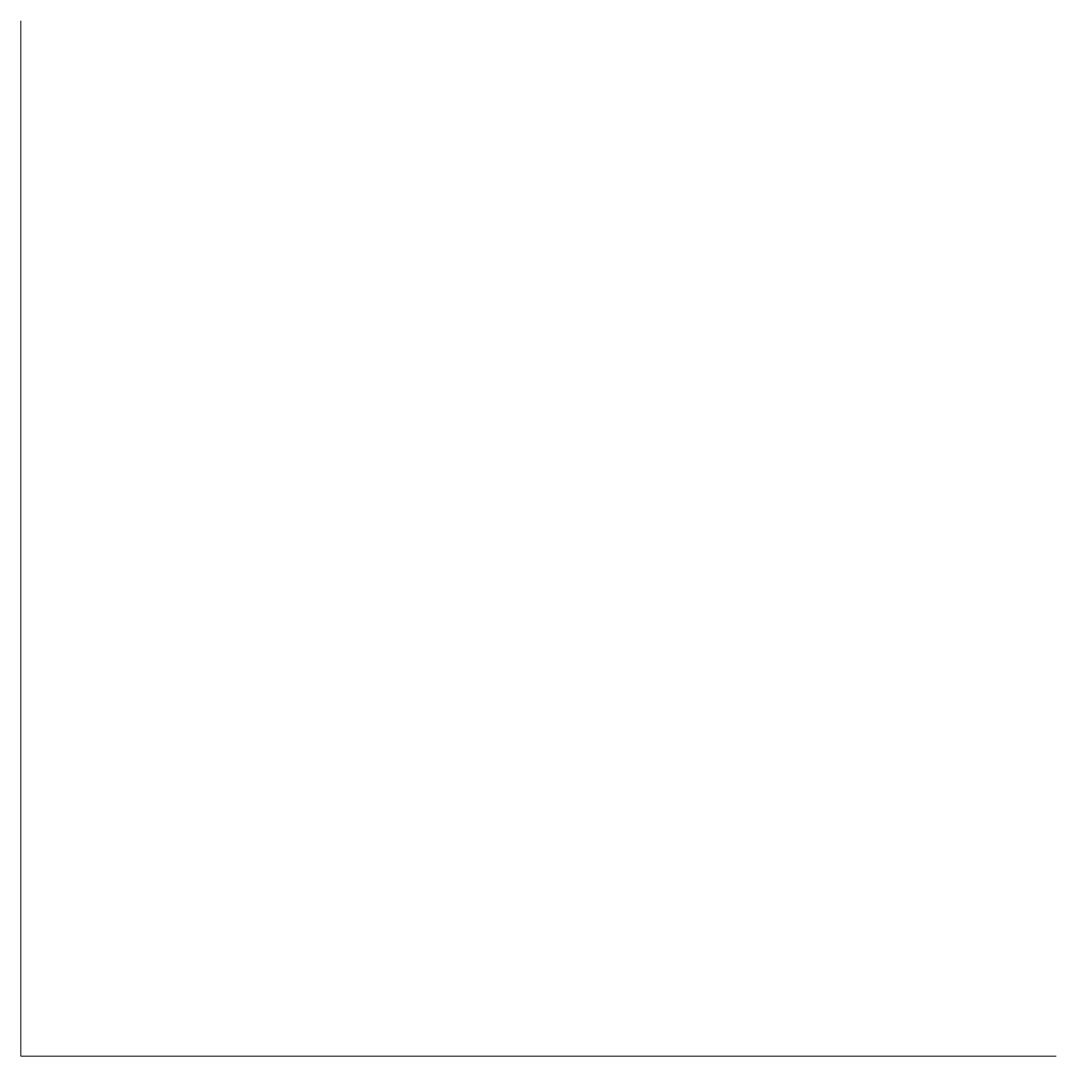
# Model space of a CAD drawing. Header units: millimetres. Extents: x -17502 to -16646, y 1856 to 2034.
# Drawn here: x -17450.0691 to -17449.8827, y 2004.4282 to 2004.6146 of the extents above; entities that cross this region are included whole.
import ezdxf

# ---------------------------------------------------------------- set-up
doc = ezdxf.new("R2010")
doc.units = ezdxf.units.MM
doc.layers.get('Defpoints').update_dxf_attribs({"lineweight": 9})

msp = doc.modelspace()

# ---------------------------------------------------------------- linework, layer by layer
at = {"layer": 'Defpoints', "lineweight": 9}
msp.add_lwpolyline([(-17449.88273, 2004.42824), (-17450.06913, 2004.42824), (-17450.06913, 2004.61464)], dxfattribs=at)
msp.add_point((-17450.06913, 2004.42824), dxfattribs=at)
msp.add_point((-17450.06913, 2004.42824), dxfattribs=at)
msp.add_point((-17450.06913, 2004.42824), dxfattribs=at)
msp.add_point((-17450.06913, 2004.42824), dxfattribs=at)

doc.saveas('drawing.dxf')
